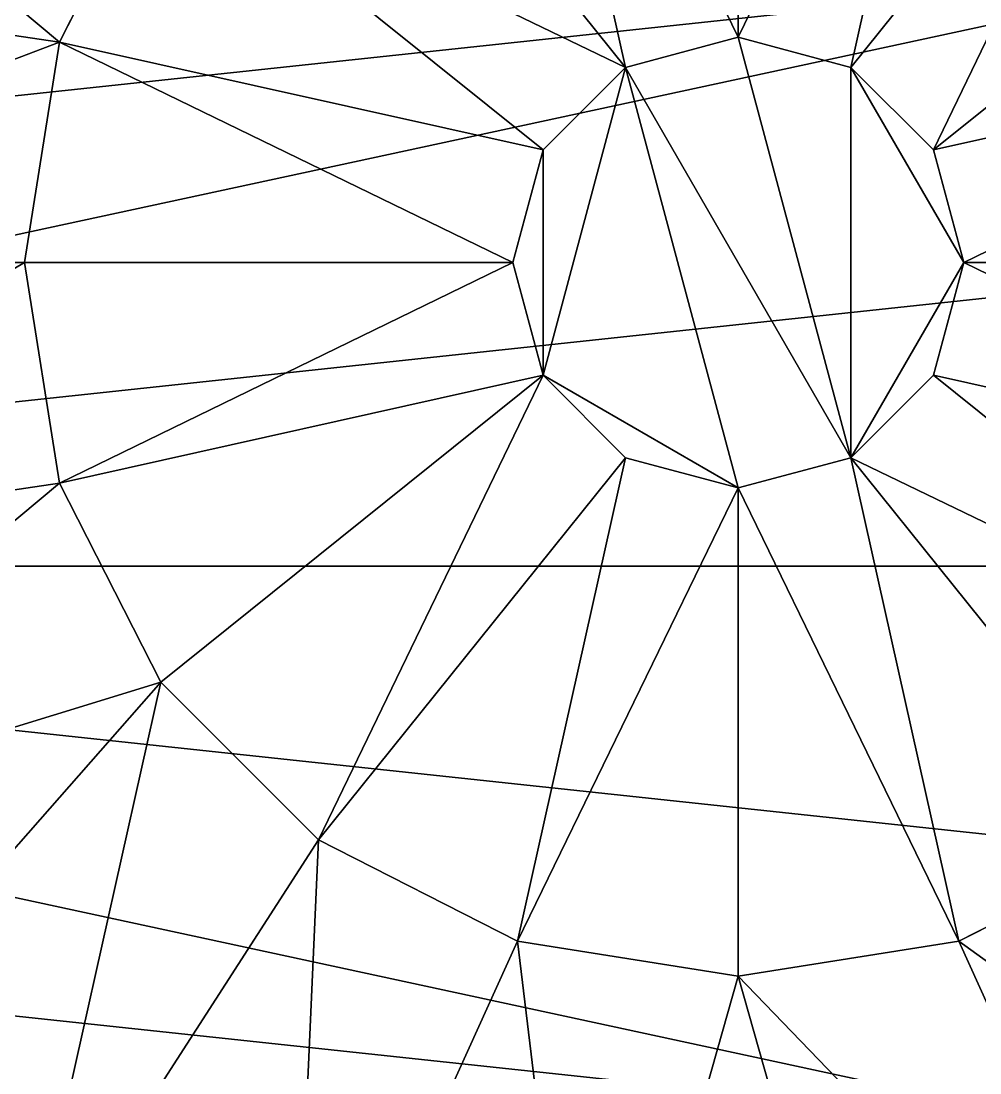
# Model space of a CAD drawing. Header units: metres. Extents: x -0.039 to 0.0429, y -0.036 to 0.036.
# Drawn here: x -0.00957 to 0.00319, y -0.01079 to 0.00322 of the extents above; entities that cross this region are included whole.
import ezdxf

# ---------------------------------------------------------------- set-up
doc = ezdxf.new("R2010")
doc.units = ezdxf.units.M
doc.header["$LTSCALE"] = 0.0254
doc.layers.get('0').update_dxf_attribs({"true_color": 0xffffff})

msp = doc.modelspace()

# ---------------------------------------------------------------- linework, layer by layer
at = {"color": 5, "true_color": 0x0000ff}
for p, q in [((-0.009058, 0.002936, 0.179), (-0.007709, 0.005584, 0.179)), ((-0.009058, 0.002936, 0.1865), (-0.007709, 0.005584, 0.1865)), ((-0.009058, 0.002936, 0.179), (-0.007709, 0.005584, 0.179)), ((-0.009058, 0.002936, 0.1865), (-0.007709, 0.005584, 0.1865)), ((-0.001523, 0.002598), (-0.000023, 0.003)), ((-0.001523, 0.002598, 0.179), (-0.000023, 0.003, 0.179)), ((-0.001523, 0.002598), (-0.000023, 0.003)), ((-0.001523, 0.002598, 0.179), (-0.000023, 0.003, 0.179)), ((-0.000023, 0.003), (0.001477, 0.002598)), ((-0.000023, 0.003, 0.179), (0.001477, 0.002598, 0.179)), ((-0.000023, 0.003), (0.001477, 0.002598)), ((-0.000023, 0.003, 0.179), (0.001477, 0.002598, 0.179)), ((-0.009523, 0, 0.179), (-0.009058, 0.002936, 0.179)), ((-0.009523, 0, 0.1865), (-0.009058, 0.002936, 0.1865)), ((-0.009523, 0, 0.179), (-0.009058, 0.002936, 0.179)), ((-0.009523, 0, 0.1865), (-0.009058, 0.002936, 0.1865)), ((-0.009058, 0.002936, 0.1865), (-0.009058, 0.002936, 0.179)), ((-0.009058, 0.002936, 0.1865), (-0.009058, 0.002936, 0.179)), ((-0.002621, 0.0015), (-0.001523, 0.002598)), ((-0.002621, 0.0015, 0.179), (-0.001523, 0.002598, 0.179)), ((-0.002621, 0.0015), (-0.001523, 0.002598)), ((-0.002621, 0.0015, 0.179), (-0.001523, 0.002598, 0.179)), ((0.001477, 0.002598), (0.002575, 0.0015)), ((0.001477, 0.002598, 0.179), (0.002575, 0.0015, 0.179)), ((0.001477, 0.002598), (0.002575, 0.0015)), ((0.001477, 0.002598, 0.179), (0.002575, 0.0015, 0.179)), ((-0.003023, 0), (-0.002621, 0.0015)), ((-0.003023, 0, 0.179), (-0.002621, 0.0015, 0.179)), ((-0.003023, 0), (-0.002621, 0.0015)), ((-0.003023, 0, 0.179), (-0.002621, 0.0015, 0.179)), ((0.002575, 0.0015), (0.002977, 0)), ((0.002575, 0.0015, 0.179), (0.002977, 0, 0.179)), ((0.002575, 0.0015), (0.002977, 0)), ((0.002575, 0.0015, 0.179), (0.002977, 0, 0.179)), ((-0.009058, -0.002936, 0.1865), (-0.009523, 0, 0.1865)), ((-0.009523, 0, 0.1865), (-0.009523, 0, 0.179)), ((-0.009523, 0, 0.179), (-0.009058, -0.002936, 0.179)), ((-0.009523, 0, 0.179), (-0.009058, -0.002936, 0.179)), ((-0.009523, 0, 0.1865), (-0.009523, 0, 0.179)), ((-0.009058, -0.002936, 0.1865), (-0.009523, 0, 0.1865)), ((-0.002621, -0.0015, 0.179), (-0.003023, 0, 0.179)), ((-0.003023, 0), (-0.002621, -0.0015)), ((-0.003023, 0), (-0.002621, -0.0015)), ((-0.002621, -0.0015, 0.179), (-0.003023, 0, 0.179)), ((0.002977, 0, 0.179), (0.002575, -0.0015, 0.179)), ((0.002575, -0.0015), (0.002977, 0)), ((0.002575, -0.0015), (0.002977, 0)), ((0.002977, 0, 0.179), (0.002575, -0.0015, 0.179)), ((-0.001523, -0.002598, 0.179), (-0.002621, -0.0015, 0.179)), ((-0.002621, -0.0015), (-0.001523, -0.002598)), ((-0.002621, -0.0015), (-0.001523, -0.002598)), ((-0.001523, -0.002598, 0.179), (-0.002621, -0.0015, 0.179)), ((0.002575, -0.0015, 0.179), (0.001477, -0.002598, 0.179)), ((0.001477, -0.002598), (0.002575, -0.0015)), ((0.001477, -0.002598), (0.002575, -0.0015)), ((0.002575, -0.0015, 0.179), (0.001477, -0.002598, 0.179)), ((-0.000023, -0.003, 0.179), (-0.001523, -0.002598, 0.179)), ((-0.001523, -0.002598), (-0.000023, -0.003)), ((-0.001523, -0.002598), (-0.000023, -0.003)), ((-0.000023, -0.003, 0.179), (-0.001523, -0.002598, 0.179)), ((0.001477, -0.002598, 0.179), (-0.000023, -0.003, 0.179)), ((-0.000023, -0.003), (0.001477, -0.002598)), ((-0.000023, -0.003), (0.001477, -0.002598)), ((0.001477, -0.002598, 0.179), (-0.000023, -0.003, 0.179)), ((-0.007709, -0.005584, 0.1865), (-0.009058, -0.002936, 0.1865)), ((-0.009058, -0.002936, 0.1865), (-0.009058, -0.002936, 0.179)), ((-0.009058, -0.002936, 0.179), (-0.007709, -0.005584, 0.179)), ((-0.009058, -0.002936, 0.1865), (-0.009058, -0.002936, 0.179)), ((-0.009058, -0.002936, 0.179), (-0.007709, -0.005584, 0.179)), ((-0.007709, -0.005584, 0.1865), (-0.009058, -0.002936, 0.1865)), ((-0.005607, -0.007686, 0.1865), (-0.007709, -0.005584, 0.1865)), ((-0.007709, -0.005584, 0.1865), (-0.007709, -0.005584, 0.179)), ((-0.007709, -0.005584, 0.179), (-0.005607, -0.007686, 0.179)), ((-0.007709, -0.005584, 0.1865), (-0.007709, -0.005584, 0.179)), ((-0.007709, -0.005584, 0.179), (-0.005607, -0.007686, 0.179)), ((-0.005607, -0.007686, 0.1865), (-0.007709, -0.005584, 0.1865)), ((-0.002959, -0.009035, 0.1865), (-0.005607, -0.007686, 0.1865)), ((-0.005607, -0.007686, 0.1865), (-0.005607, -0.007686, 0.179)), ((-0.005607, -0.007686, 0.179), (-0.002959, -0.009035, 0.179)), ((-0.005607, -0.007686, 0.1865), (-0.005607, -0.007686, 0.179)), ((-0.005607, -0.007686, 0.179), (-0.002959, -0.009035, 0.179)), ((-0.002959, -0.009035, 0.1865), (-0.005607, -0.007686, 0.1865)), ((0.005561, -0.007686, 0.1865), (0.002912, -0.009035, 0.1865)), ((0.002912, -0.009035, 0.179), (0.005561, -0.007686, 0.179)), ((0.002912, -0.009035, 0.179), (0.005561, -0.007686, 0.179)), ((0.005561, -0.007686, 0.1865), (0.002912, -0.009035, 0.1865)), ((-0.000023, -0.0095, 0.1865), (-0.002959, -0.009035, 0.1865)), ((-0.002959, -0.009035, 0.1865), (-0.002959, -0.009035, 0.179)), ((-0.002959, -0.009035, 0.179), (-0.000023, -0.0095, 0.179)), ((-0.002959, -0.009035, 0.1865), (-0.002959, -0.009035, 0.179)), ((-0.002959, -0.009035, 0.179), (-0.000023, -0.0095, 0.179)), ((-0.000023, -0.0095, 0.1865), (-0.002959, -0.009035, 0.1865)), ((0.002912, -0.009035, 0.1865), (-0.000023, -0.0095, 0.1865)), ((-0.000023, -0.0095, 0.179), (0.002912, -0.009035, 0.179)), ((-0.000023, -0.0095, 0.179), (0.002912, -0.009035, 0.179)), ((0.002912, -0.009035, 0.1865), (-0.000023, -0.0095, 0.1865)), ((0.002912, -0.009035, 0.1865), (0.002912, -0.009035, 0.179)), ((0.002912, -0.009035, 0.1865), (0.002912, -0.009035, 0.179)), ((-0.000023, -0.0095, 0.1865), (-0.000023, -0.0095, 0.179)), ((-0.000023, -0.0095, 0.1865), (-0.000023, -0.0095, 0.179))]:
    msp.add_line(p, q, dxfattribs=at)
at = {"color": 254, "true_color": 0xe2e2e2}
for p, q in [((-0.000023, 0.003, 0.179), (-0.000023, 0.003)), ((-0.000023, 0.003, 0.179), (-0.000023, 0.003)), ((-0.001523, 0.002598, 0.179), (-0.001523, 0.002598)), ((-0.001523, 0.002598, 0.179), (-0.001523, 0.002598)), ((0.001477, 0.002598, 0.179), (0.001477, 0.002598)), ((0.001477, 0.002598, 0.179), (0.001477, 0.002598)), ((-0.002621, 0.0015, 0.179), (-0.002621, 0.0015)), ((-0.002621, 0.0015, 0.179), (-0.002621, 0.0015)), ((0.002575, 0.0015, 0.179), (0.002575, 0.0015)), ((0.002575, 0.0015, 0.179), (0.002575, 0.0015)), ((-0.003023, 0, 0.179), (-0.003023, 0)), ((-0.003023, 0, 0.179), (-0.003023, 0)), ((0.002977, 0), (0.002977, 0, 0.179)), ((0.002977, 0), (0.002977, 0, 0.179)), ((-0.002621, -0.0015, 0.179), (-0.002621, -0.0015)), ((-0.002621, -0.0015, 0.179), (-0.002621, -0.0015)), ((0.002575, -0.0015, 0.179), (0.002575, -0.0015)), ((0.002575, -0.0015, 0.179), (0.002575, -0.0015)), ((-0.001523, -0.002598, 0.179), (-0.001523, -0.002598)), ((-0.001523, -0.002598, 0.179), (-0.001523, -0.002598)), ((0.001477, -0.002598, 0.179), (0.001477, -0.002598)), ((0.001477, -0.002598, 0.179), (0.001477, -0.002598)), ((-0.000023, -0.003, 0.179), (-0.000023, -0.003)), ((-0.000023, -0.003, 0.179), (-0.000023, -0.003))]:
    msp.add_line(p, q, dxfattribs=at)

# ---------------------------------------------------------------- meshes
at = {"color": 5, "true_color": 0x0000ff}
mesh = msp.add_polyface(dxfattribs=at)
corners = [(-0.000023, 0.003, 0.179), (-0.002959, 0.009035, 0.179), (-0.000023, 0.0095, 0.179)]
mesh.append_faces([[corners[k] for k in face] for face in [(0, 1, 2)]], dxfattribs={"color": 5})
mesh = msp.add_polyface(dxfattribs=at)
corners = [(0.002912, 0.009035, 0.179), (-0.000023, 0.003, 0.179), (-0.000023, 0.0095, 0.179)]
mesh.append_faces([[corners[k] for k in face] for face in [(0, 1, 2)]], dxfattribs={"color": 5})
mesh = msp.add_polyface(dxfattribs=at)
corners = [(-0.001523, 0.002598, 0.179), (-0.005607, 0.007686, 0.179), (-0.002959, 0.009035, 0.179)]
mesh.append_faces([[corners[k] for k in face] for face in [(0, 1, 2)]], dxfattribs={"color": 5})
mesh = msp.add_polyface(dxfattribs=at)
corners = [(-0.000023, 0.003, 0.179), (-0.001523, 0.002598, 0.179), (-0.002959, 0.009035, 0.179)]
mesh.append_faces([[corners[k] for k in face] for face in [(0, 1, 2)]], dxfattribs={"color": 5})
mesh = msp.add_polyface(dxfattribs=at)
corners = [(0.002912, 0.009035, 0.179), (0.001477, 0.002598, 0.179), (-0.000023, 0.003, 0.179)]
mesh.append_faces([[corners[k] for k in face] for face in [(0, 1, 2)]], dxfattribs={"color": 5})
mesh = msp.add_polyface(dxfattribs=at)
corners = [(0.005561, 0.007686, 0.179), (0.001477, 0.002598, 0.179), (0.002912, 0.009035, 0.179)]
mesh.append_faces([[corners[k] for k in face] for face in [(0, 1, 2)]], dxfattribs={"color": 5})
mesh = msp.add_polyface(dxfattribs=at)
corners = [(-0.009058, 0.002936, 0.1865), (-0.016287, 0.004009, 0.1865), (-0.014855, 0.007784, 0.1865)]
mesh.append_faces([[corners[k] for k in face] for face in [(0, 1, 2)]], dxfattribs={"color": 5})
mesh = msp.add_polyface(dxfattribs=at)
corners = [(-0.007709, 0.005584, 0.1865), (-0.009058, 0.002936, 0.1865), (-0.014855, 0.007784, 0.1865)]
mesh.append_faces([[corners[k] for k in face] for face in [(0, 1, 2)]], dxfattribs={"color": 5})
mesh = msp.add_polyface(dxfattribs=at)
corners = [(-0.001523, 0.002598, 0.179), (-0.007709, 0.005584, 0.179), (-0.005607, 0.007686, 0.179)]
mesh.append_faces([[corners[k] for k in face] for face in [(0, 1, 2)]], dxfattribs={"color": 5})
mesh = msp.add_polyface(dxfattribs=at)
corners = [(0.005561, 0.007686, 0.179), (0.002575, 0.0015, 0.179), (0.001477, 0.002598, 0.179)]
mesh.append_faces([[corners[k] for k in face] for face in [(0, 1, 2)]], dxfattribs={"color": 5})
mesh = msp.add_polyface(dxfattribs=at)
corners = [(0.007662, 0.005584, 0.179), (0.002575, 0.0015, 0.179), (0.005561, 0.007686, 0.179)]
mesh.append_faces([[corners[k] for k in face] for face in [(0, 1, 2)]], dxfattribs={"color": 5})
mesh = msp.add_polyface(dxfattribs=at)
corners = [(-0.002621, 0.0015, 0.179), (-0.009058, 0.002936, 0.179), (-0.007709, 0.005584, 0.179)]
mesh.append_faces([[corners[k] for k in face] for face in [(0, 1, 2)]], dxfattribs={"color": 5})
mesh = msp.add_polyface(dxfattribs=at)
corners = [(-0.007709, 0.005584, 0.1865), (-0.009058, 0.002936, 0.179), (-0.009058, 0.002936, 0.1865)]
mesh.append_faces([[corners[k] for k in face] for face in [(0, 1, 2)]], dxfattribs={"color": 5})
mesh = msp.add_polyface(dxfattribs=at)
corners = [(-0.007709, 0.005584, 0.179), (-0.009058, 0.002936, 0.179), (-0.007709, 0.005584, 0.1865)]
mesh.append_faces([[corners[k] for k in face] for face in [(0, 1, 2)]], dxfattribs={"color": 5})
mesh = msp.add_polyface(dxfattribs=at)
corners = [(-0.001523, 0.002598, 0.179), (-0.002621, 0.0015, 0.179), (-0.007709, 0.005584, 0.179)]
mesh.append_faces([[corners[k] for k in face] for face in [(0, 1, 2)]], dxfattribs={"color": 5})
mesh = msp.add_polyface(dxfattribs=at)
corners = [(0.009012, 0.002936, 0.179), (0.002575, 0.0015, 0.179), (0.007662, 0.005584, 0.179)]
mesh.append_faces([[corners[k] for k in face] for face in [(0, 1, 2)]], dxfattribs={"color": 5})
mesh = msp.add_polyface(dxfattribs=at)
corners = [(0.007373, 0.004042, 0.272259), (-0.030083, 0.004042, 0.250634), (-0.030407, 0, 0.250446)]
mesh.append_faces([[corners[k] for k in face] for face in [(0, 1, 2)]], dxfattribs={"color": 5})
mesh = msp.add_polyface(dxfattribs=at)
corners = [(0.007373, 0.004042, 0.272259), (-0.030407, 0, 0.250446), (-0.030083, -0.004042, 0.250634)]
mesh.append_faces([[corners[k] for k in face] for face in [(0, 1, 2)]], dxfattribs={"color": 5})
mesh = msp.add_polyface(dxfattribs=at)
corners = [(0.007698, 0, 0.272446), (0.007373, 0.004042, 0.272259), (-0.030083, -0.004042, 0.250634)]
mesh.append_faces([[corners[k] for k in face] for face in [(0, 1, 2)]], dxfattribs={"color": 5})
mesh = msp.add_polyface(dxfattribs=at)
corners = [(-0.009058, 0.002936, 0.1865), (-0.016773, 0, 0.1865), (-0.016287, 0.004009, 0.1865)]
mesh.append_faces([[corners[k] for k in face] for face in [(0, 1, 2)]], dxfattribs={"color": 5})
at = {"color": 254, "true_color": 0xe2e2e2}
mesh = msp.add_polyface(dxfattribs=at)
corners = [(0.001477, -0.002598), (-0.001523, 0.002598), (-0.000023, 0.003)]
mesh.append_faces([[corners[k] for k in face] for face in [(0, 1, 2)]], dxfattribs={"color": 254})
mesh = msp.add_polyface(dxfattribs=at)
corners = [(-0.000023, 0.003, 0.179), (-0.001523, 0.002598), (-0.001523, 0.002598, 0.179)]
mesh.append_faces([[corners[k] for k in face] for face in [(0, 1, 2)]], dxfattribs={"color": 254})
mesh = msp.add_polyface(dxfattribs=at)
corners = [(-0.000023, 0.003, 0.179), (-0.000023, 0.003), (-0.001523, 0.002598)]
mesh.append_faces([[corners[k] for k in face] for face in [(0, 1, 2)]], dxfattribs={"color": 254})
mesh = msp.add_polyface(dxfattribs=at)
corners = [(0.001477, -0.002598), (-0.000023, 0.003), (0.001477, 0.002598)]
mesh.append_faces([[corners[k] for k in face] for face in [(0, 1, 2)]], dxfattribs={"color": 254})
mesh = msp.add_polyface(dxfattribs=at)
corners = [(0.001477, 0.002598, 0.179), (-0.000023, 0.003), (-0.000023, 0.003, 0.179)]
mesh.append_faces([[corners[k] for k in face] for face in [(0, 1, 2)]], dxfattribs={"color": 254})
mesh = msp.add_polyface(dxfattribs=at)
corners = [(0.001477, 0.002598, 0.179), (0.001477, 0.002598), (-0.000023, 0.003)]
mesh.append_faces([[corners[k] for k in face] for face in [(0, 1, 2)]], dxfattribs={"color": 254})
at = {"color": 5, "true_color": 0x0000ff}
mesh = msp.add_polyface(dxfattribs=at)
corners = [(-0.009058, 0.002936, 0.1865), (-0.009523, 0, 0.1865), (-0.016773, 0, 0.1865)]
mesh.append_faces([[corners[k] for k in face] for face in [(0, 1, 2)]], dxfattribs={"color": 5})
mesh = msp.add_polyface(dxfattribs=at)
corners = [(-0.003023, 0, 0.179), (-0.009523, 0, 0.179), (-0.009058, 0.002936, 0.179)]
mesh.append_faces([[corners[k] for k in face] for face in [(0, 1, 2)]], dxfattribs={"color": 5})
mesh = msp.add_polyface(dxfattribs=at)
corners = [(-0.009058, 0.002936, 0.1865), (-0.009523, 0, 0.179), (-0.009523, 0, 0.1865)]
mesh.append_faces([[corners[k] for k in face] for face in [(0, 1, 2)]], dxfattribs={"color": 5})
mesh = msp.add_polyface(dxfattribs=at)
corners = [(-0.009058, 0.002936, 0.179), (-0.009523, 0, 0.179), (-0.009058, 0.002936, 0.1865)]
mesh.append_faces([[corners[k] for k in face] for face in [(0, 1, 2)]], dxfattribs={"color": 5})
mesh = msp.add_polyface(dxfattribs=at)
corners = [(-0.002621, 0.0015, 0.179), (-0.003023, 0, 0.179), (-0.009058, 0.002936, 0.179)]
mesh.append_faces([[corners[k] for k in face] for face in [(0, 1, 2)]], dxfattribs={"color": 5})
mesh = msp.add_polyface(dxfattribs=at)
corners = [(0.009012, 0.002936, 0.179), (0.002977, 0, 0.179), (0.002575, 0.0015, 0.179)]
mesh.append_faces([[corners[k] for k in face] for face in [(0, 1, 2)]], dxfattribs={"color": 5})
mesh = msp.add_polyface(dxfattribs=at)
corners = [(0.009477, 0, 0.179), (0.002977, 0, 0.179), (0.009012, 0.002936, 0.179)]
mesh.append_faces([[corners[k] for k in face] for face in [(0, 1, 2)]], dxfattribs={"color": 5})
at = {"color": 254, "true_color": 0xe2e2e2}
mesh = msp.add_polyface(dxfattribs=at)
corners = [(-0.000023, -0.003), (-0.002621, -0.0015), (-0.001523, 0.002598)]
mesh.append_faces([[corners[k] for k in face] for face in [(0, 1, 2)]], dxfattribs={"color": 254})
mesh = msp.add_polyface(dxfattribs=at)
corners = [(-0.001523, 0.002598), (-0.002621, -0.0015), (-0.002621, 0.0015)]
mesh.append_faces([[corners[k] for k in face] for face in [(0, 1, 2)]], dxfattribs={"color": 254})
mesh = msp.add_polyface(dxfattribs=at)
corners = [(-0.001523, 0.002598, 0.179), (-0.002621, 0.0015), (-0.002621, 0.0015, 0.179)]
mesh.append_faces([[corners[k] for k in face] for face in [(0, 1, 2)]], dxfattribs={"color": 254})
mesh = msp.add_polyface(dxfattribs=at)
corners = [(-0.001523, 0.002598, 0.179), (-0.001523, 0.002598), (-0.002621, 0.0015)]
mesh.append_faces([[corners[k] for k in face] for face in [(0, 1, 2)]], dxfattribs={"color": 254})
mesh = msp.add_polyface(dxfattribs=at)
corners = [(0.001477, -0.002598), (-0.000023, -0.003), (-0.001523, 0.002598)]
mesh.append_faces([[corners[k] for k in face] for face in [(0, 1, 2)]], dxfattribs={"color": 254})
mesh = msp.add_polyface(dxfattribs=at)
corners = [(0.002977, 0), (0.001477, 0.002598), (0.002575, 0.0015)]
mesh.append_faces([[corners[k] for k in face] for face in [(0, 1, 2)]], dxfattribs={"color": 254})
mesh = msp.add_polyface(dxfattribs=at)
corners = [(0.002977, 0), (0.001477, -0.002598), (0.001477, 0.002598)]
mesh.append_faces([[corners[k] for k in face] for face in [(0, 1, 2)]], dxfattribs={"color": 254})
mesh = msp.add_polyface(dxfattribs=at)
corners = [(0.002575, 0.0015, 0.179), (0.001477, 0.002598), (0.001477, 0.002598, 0.179)]
mesh.append_faces([[corners[k] for k in face] for face in [(0, 1, 2)]], dxfattribs={"color": 254})
mesh = msp.add_polyface(dxfattribs=at)
corners = [(0.002575, 0.0015, 0.179), (0.002575, 0.0015), (0.001477, 0.002598)]
mesh.append_faces([[corners[k] for k in face] for face in [(0, 1, 2)]], dxfattribs={"color": 254})
mesh = msp.add_polyface(dxfattribs=at)
corners = [(-0.002621, -0.0015), (-0.003023, 0), (-0.002621, 0.0015)]
mesh.append_faces([[corners[k] for k in face] for face in [(0, 1, 2)]], dxfattribs={"color": 254})
mesh = msp.add_polyface(dxfattribs=at)
corners = [(-0.002621, 0.0015, 0.179), (-0.003023, 0), (-0.003023, 0, 0.179)]
mesh.append_faces([[corners[k] for k in face] for face in [(0, 1, 2)]], dxfattribs={"color": 254})
mesh = msp.add_polyface(dxfattribs=at)
corners = [(-0.002621, 0.0015), (-0.003023, 0), (-0.002621, 0.0015, 0.179)]
mesh.append_faces([[corners[k] for k in face] for face in [(0, 1, 2)]], dxfattribs={"color": 254})
mesh = msp.add_polyface(dxfattribs=at)
corners = [(0.002575, 0.0015, 0.179), (0.002977, 0, 0.179), (0.002575, 0.0015)]
mesh.append_faces([[corners[k] for k in face] for face in [(0, 1, 2)]], dxfattribs={"color": 254})
mesh = msp.add_polyface(dxfattribs=at)
corners = [(0.002575, 0.0015), (0.002977, 0, 0.179), (0.002977, 0)]
mesh.append_faces([[corners[k] for k in face] for face in [(0, 1, 2)]], dxfattribs={"color": 254})
at = {"color": 5, "true_color": 0x0000ff}
mesh = msp.add_polyface(dxfattribs=at)
corners = [(0.007698, 0, 0.272446), (-0.030083, -0.004042, 0.250634), (0.007373, -0.004042, 0.272259)]
mesh.append_faces([[corners[k] for k in face] for face in [(0, 1, 2)]], dxfattribs={"color": 5})
mesh = msp.add_polyface(dxfattribs=at)
corners = [(-0.009523, 0, 0.1865), (-0.016287, -0.004009, 0.1865), (-0.016773, 0, 0.1865)]
mesh.append_faces([[corners[k] for k in face] for face in [(0, 1, 2)]], dxfattribs={"color": 5})
mesh = msp.add_polyface(dxfattribs=at)
corners = [(-0.009058, -0.002936, 0.1865), (-0.016287, -0.004009, 0.1865), (-0.009523, 0, 0.1865)]
mesh.append_faces([[corners[k] for k in face] for face in [(0, 1, 2)]], dxfattribs={"color": 5})
mesh = msp.add_polyface(dxfattribs=at)
corners = [(-0.009523, 0, 0.1865), (-0.009058, -0.002936, 0.179), (-0.009058, -0.002936, 0.1865)]
mesh.append_faces([[corners[k] for k in face] for face in [(0, 1, 2)]], dxfattribs={"color": 5})
mesh = msp.add_polyface(dxfattribs=at)
corners = [(-0.009523, 0, 0.179), (-0.009058, -0.002936, 0.179), (-0.009523, 0, 0.1865)]
mesh.append_faces([[corners[k] for k in face] for face in [(0, 1, 2)]], dxfattribs={"color": 5})
mesh = msp.add_polyface(dxfattribs=at)
corners = [(-0.003023, 0, 0.179), (-0.009058, -0.002936, 0.179), (-0.009523, 0, 0.179)]
mesh.append_faces([[corners[k] for k in face] for face in [(0, 1, 2)]], dxfattribs={"color": 5})
mesh = msp.add_polyface(dxfattribs=at)
corners = [(-0.002621, -0.0015, 0.179), (-0.009058, -0.002936, 0.179), (-0.003023, 0, 0.179)]
mesh.append_faces([[corners[k] for k in face] for face in [(0, 1, 2)]], dxfattribs={"color": 5})
at = {"color": 254, "true_color": 0xe2e2e2}
mesh = msp.add_polyface(dxfattribs=at)
corners = [(-0.003023, 0, 0.179), (-0.002621, -0.0015), (-0.002621, -0.0015, 0.179)]
mesh.append_faces([[corners[k] for k in face] for face in [(0, 1, 2)]], dxfattribs={"color": 254})
mesh = msp.add_polyface(dxfattribs=at)
corners = [(-0.003023, 0), (-0.002621, -0.0015), (-0.003023, 0, 0.179)]
mesh.append_faces([[corners[k] for k in face] for face in [(0, 1, 2)]], dxfattribs={"color": 254})
mesh = msp.add_polyface(dxfattribs=at)
corners = [(0.002977, 0), (0.002575, -0.0015), (0.001477, -0.002598)]
mesh.append_faces([[corners[k] for k in face] for face in [(0, 1, 2)]], dxfattribs={"color": 254})
mesh = msp.add_polyface(dxfattribs=at)
corners = [(0.002977, 0, 0.179), (0.002575, -0.0015, 0.179), (0.002977, 0)]
mesh.append_faces([[corners[k] for k in face] for face in [(0, 1, 2)]], dxfattribs={"color": 254})
mesh = msp.add_polyface(dxfattribs=at)
corners = [(0.002977, 0), (0.002575, -0.0015, 0.179), (0.002575, -0.0015)]
mesh.append_faces([[corners[k] for k in face] for face in [(0, 1, 2)]], dxfattribs={"color": 254})
at = {"color": 5, "true_color": 0x0000ff}
mesh = msp.add_polyface(dxfattribs=at)
corners = [(0.009012, -0.002936, 0.179), (0.002575, -0.0015, 0.179), (0.002977, 0, 0.179)]
mesh.append_faces([[corners[k] for k in face] for face in [(0, 1, 2)]], dxfattribs={"color": 5})
mesh = msp.add_polyface(dxfattribs=at)
corners = [(0.009477, 0, 0.179), (0.009012, -0.002936, 0.179), (0.002977, 0, 0.179)]
mesh.append_faces([[corners[k] for k in face] for face in [(0, 1, 2)]], dxfattribs={"color": 5})
mesh = msp.add_polyface(dxfattribs=at)
corners = [(-0.002621, -0.0015, 0.179), (-0.007709, -0.005584, 0.179), (-0.009058, -0.002936, 0.179)]
mesh.append_faces([[corners[k] for k in face] for face in [(0, 1, 2)]], dxfattribs={"color": 5})
mesh = msp.add_polyface(dxfattribs=at)
corners = [(-0.002621, -0.0015, 0.179), (-0.005607, -0.007686, 0.179), (-0.007709, -0.005584, 0.179)]
mesh.append_faces([[corners[k] for k in face] for face in [(0, 1, 2)]], dxfattribs={"color": 5})
mesh = msp.add_polyface(dxfattribs=at)
corners = [(-0.001523, -0.002598, 0.179), (-0.005607, -0.007686, 0.179), (-0.002621, -0.0015, 0.179)]
mesh.append_faces([[corners[k] for k in face] for face in [(0, 1, 2)]], dxfattribs={"color": 5})
at = {"color": 254, "true_color": 0xe2e2e2}
mesh = msp.add_polyface(dxfattribs=at)
corners = [(-0.002621, -0.0015, 0.179), (-0.001523, -0.002598), (-0.001523, -0.002598, 0.179)]
mesh.append_faces([[corners[k] for k in face] for face in [(0, 1, 2)]], dxfattribs={"color": 254})
mesh = msp.add_polyface(dxfattribs=at)
corners = [(-0.002621, -0.0015, 0.179), (-0.002621, -0.0015), (-0.001523, -0.002598)]
mesh.append_faces([[corners[k] for k in face] for face in [(0, 1, 2)]], dxfattribs={"color": 254})
mesh = msp.add_polyface(dxfattribs=at)
corners = [(-0.000023, -0.003), (-0.001523, -0.002598), (-0.002621, -0.0015)]
mesh.append_faces([[corners[k] for k in face] for face in [(0, 1, 2)]], dxfattribs={"color": 254})
mesh = msp.add_polyface(dxfattribs=at)
corners = [(0.001477, -0.002598, 0.179), (0.002575, -0.0015), (0.002575, -0.0015, 0.179)]
mesh.append_faces([[corners[k] for k in face] for face in [(0, 1, 2)]], dxfattribs={"color": 254})
mesh = msp.add_polyface(dxfattribs=at)
corners = [(0.001477, -0.002598, 0.179), (0.001477, -0.002598), (0.002575, -0.0015)]
mesh.append_faces([[corners[k] for k in face] for face in [(0, 1, 2)]], dxfattribs={"color": 254})
at = {"color": 5, "true_color": 0x0000ff}
mesh = msp.add_polyface(dxfattribs=at)
corners = [(0.007662, -0.005584, 0.179), (0.001477, -0.002598, 0.179), (0.002575, -0.0015, 0.179)]
mesh.append_faces([[corners[k] for k in face] for face in [(0, 1, 2)]], dxfattribs={"color": 5})
mesh = msp.add_polyface(dxfattribs=at)
corners = [(0.009012, -0.002936, 0.179), (0.007662, -0.005584, 0.179), (0.002575, -0.0015, 0.179)]
mesh.append_faces([[corners[k] for k in face] for face in [(0, 1, 2)]], dxfattribs={"color": 5})
mesh = msp.add_polyface(dxfattribs=at)
corners = [(-0.001523, -0.002598, 0.179), (-0.002959, -0.009035, 0.179), (-0.005607, -0.007686, 0.179)]
mesh.append_faces([[corners[k] for k in face] for face in [(0, 1, 2)]], dxfattribs={"color": 5})
mesh = msp.add_polyface(dxfattribs=at)
corners = [(-0.000023, -0.003, 0.179), (-0.002959, -0.009035, 0.179), (-0.001523, -0.002598, 0.179)]
mesh.append_faces([[corners[k] for k in face] for face in [(0, 1, 2)]], dxfattribs={"color": 5})
at = {"color": 254, "true_color": 0xe2e2e2}
mesh = msp.add_polyface(dxfattribs=at)
corners = [(-0.001523, -0.002598, 0.179), (-0.000023, -0.003), (-0.000023, -0.003, 0.179)]
mesh.append_faces([[corners[k] for k in face] for face in [(0, 1, 2)]], dxfattribs={"color": 254})
mesh = msp.add_polyface(dxfattribs=at)
corners = [(-0.001523, -0.002598, 0.179), (-0.001523, -0.002598), (-0.000023, -0.003)]
mesh.append_faces([[corners[k] for k in face] for face in [(0, 1, 2)]], dxfattribs={"color": 254})
mesh = msp.add_polyface(dxfattribs=at)
corners = [(-0.000023, -0.003, 0.179), (0.001477, -0.002598), (0.001477, -0.002598, 0.179)]
mesh.append_faces([[corners[k] for k in face] for face in [(0, 1, 2)]], dxfattribs={"color": 254})
mesh = msp.add_polyface(dxfattribs=at)
corners = [(-0.000023, -0.003, 0.179), (-0.000023, -0.003), (0.001477, -0.002598)]
mesh.append_faces([[corners[k] for k in face] for face in [(0, 1, 2)]], dxfattribs={"color": 254})
at = {"color": 5, "true_color": 0x0000ff}
mesh = msp.add_polyface(dxfattribs=at)
corners = [(0.002912, -0.009035, 0.179), (-0.000023, -0.003, 0.179), (0.001477, -0.002598, 0.179)]
mesh.append_faces([[corners[k] for k in face] for face in [(0, 1, 2)]], dxfattribs={"color": 5})
mesh = msp.add_polyface(dxfattribs=at)
corners = [(0.007662, -0.005584, 0.179), (0.005561, -0.007686, 0.179), (0.001477, -0.002598, 0.179)]
mesh.append_faces([[corners[k] for k in face] for face in [(0, 1, 2)]], dxfattribs={"color": 5})
mesh = msp.add_polyface(dxfattribs=at)
corners = [(0.005561, -0.007686, 0.179), (0.002912, -0.009035, 0.179), (0.001477, -0.002598, 0.179)]
mesh.append_faces([[corners[k] for k in face] for face in [(0, 1, 2)]], dxfattribs={"color": 5})
mesh = msp.add_polyface(dxfattribs=at)
corners = [(-0.009058, -0.002936, 0.1865), (-0.014855, -0.007784, 0.1865), (-0.016287, -0.004009, 0.1865)]
mesh.append_faces([[corners[k] for k in face] for face in [(0, 1, 2)]], dxfattribs={"color": 5})
mesh = msp.add_polyface(dxfattribs=at)
corners = [(-0.007709, -0.005584, 0.1865), (-0.014855, -0.007784, 0.1865), (-0.009058, -0.002936, 0.1865)]
mesh.append_faces([[corners[k] for k in face] for face in [(0, 1, 2)]], dxfattribs={"color": 5})
mesh = msp.add_polyface(dxfattribs=at)
corners = [(-0.009058, -0.002936, 0.1865), (-0.007709, -0.005584, 0.179), (-0.007709, -0.005584, 0.1865)]
mesh.append_faces([[corners[k] for k in face] for face in [(0, 1, 2)]], dxfattribs={"color": 5})
mesh = msp.add_polyface(dxfattribs=at)
corners = [(-0.009058, -0.002936, 0.179), (-0.007709, -0.005584, 0.179), (-0.009058, -0.002936, 0.1865)]
mesh.append_faces([[corners[k] for k in face] for face in [(0, 1, 2)]], dxfattribs={"color": 5})
mesh = msp.add_polyface(dxfattribs=at)
corners = [(-0.000023, -0.0095, 0.179), (-0.002959, -0.009035, 0.179), (-0.000023, -0.003, 0.179)]
mesh.append_faces([[corners[k] for k in face] for face in [(0, 1, 2)]], dxfattribs={"color": 5})
mesh = msp.add_polyface(dxfattribs=at)
corners = [(0.002912, -0.009035, 0.179), (-0.000023, -0.0095, 0.179), (-0.000023, -0.003, 0.179)]
mesh.append_faces([[corners[k] for k in face] for face in [(0, 1, 2)]], dxfattribs={"color": 5})
mesh = msp.add_polyface(dxfattribs=at)
corners = [(0.004844, -0.011582, 0.270799), (-0.030083, -0.004042, 0.250634), (-0.029121, -0.007947, 0.251189)]
mesh.append_faces([[corners[k] for k in face] for face in [(0, 1, 2)]], dxfattribs={"color": 5})
mesh = msp.add_polyface(dxfattribs=at)
corners = [(0.006411, -0.007947, 0.271704), (-0.030083, -0.004042, 0.250634), (0.004844, -0.011582, 0.270799)]
mesh.append_faces([[corners[k] for k in face] for face in [(0, 1, 2)]], dxfattribs={"color": 5})
mesh = msp.add_polyface(dxfattribs=at)
corners = [(0.007373, -0.004042, 0.272259), (-0.030083, -0.004042, 0.250634), (0.006411, -0.007947, 0.271704)]
mesh.append_faces([[corners[k] for k in face] for face in [(0, 1, 2)]], dxfattribs={"color": 5})
mesh = msp.add_polyface(dxfattribs=at)
corners = [(-0.007709, -0.005584, 0.1865), (-0.012561, -0.011107, 0.1865), (-0.014855, -0.007784, 0.1865)]
mesh.append_faces([[corners[k] for k in face] for face in [(0, 1, 2)]], dxfattribs={"color": 5})
mesh = msp.add_polyface(dxfattribs=at)
corners = [(-0.007709, -0.005584, 0.1865), (-0.009538, -0.013785, 0.1865), (-0.012561, -0.011107, 0.1865)]
mesh.append_faces([[corners[k] for k in face] for face in [(0, 1, 2)]], dxfattribs={"color": 5})
mesh = msp.add_polyface(dxfattribs=at)
corners = [(-0.005607, -0.007686, 0.1865), (-0.009538, -0.013785, 0.1865), (-0.007709, -0.005584, 0.1865)]
mesh.append_faces([[corners[k] for k in face] for face in [(0, 1, 2)]], dxfattribs={"color": 5})
mesh = msp.add_polyface(dxfattribs=at)
corners = [(-0.007709, -0.005584, 0.1865), (-0.005607, -0.007686, 0.179), (-0.005607, -0.007686, 0.1865)]
mesh.append_faces([[corners[k] for k in face] for face in [(0, 1, 2)]], dxfattribs={"color": 5})
mesh = msp.add_polyface(dxfattribs=at)
corners = [(-0.007709, -0.005584, 0.179), (-0.005607, -0.007686, 0.179), (-0.007709, -0.005584, 0.1865)]
mesh.append_faces([[corners[k] for k in face] for face in [(0, 1, 2)]], dxfattribs={"color": 5})
mesh = msp.add_polyface(dxfattribs=at)
corners = [(-0.005607, -0.007686, 0.1865), (-0.005963, -0.015662, 0.1865), (-0.009538, -0.013785, 0.1865)]
mesh.append_faces([[corners[k] for k in face] for face in [(0, 1, 2)]], dxfattribs={"color": 5})
mesh = msp.add_polyface(dxfattribs=at)
corners = [(-0.002959, -0.009035, 0.1865), (-0.005963, -0.015662, 0.1865), (-0.005607, -0.007686, 0.1865)]
mesh.append_faces([[corners[k] for k in face] for face in [(0, 1, 2)]], dxfattribs={"color": 5})
mesh = msp.add_polyface(dxfattribs=at)
corners = [(-0.005607, -0.007686, 0.1865), (-0.002959, -0.009035, 0.179), (-0.002959, -0.009035, 0.1865)]
mesh.append_faces([[corners[k] for k in face] for face in [(0, 1, 2)]], dxfattribs={"color": 5})
mesh = msp.add_polyface(dxfattribs=at)
corners = [(-0.005607, -0.007686, 0.1865), (-0.005607, -0.007686, 0.179), (-0.002959, -0.009035, 0.179)]
mesh.append_faces([[corners[k] for k in face] for face in [(0, 1, 2)]], dxfattribs={"color": 5})
mesh = msp.add_polyface(dxfattribs=at)
corners = [(0.002912, -0.009035, 0.1865), (0.005561, -0.007686, 0.179), (0.005561, -0.007686, 0.1865)]
mesh.append_faces([[corners[k] for k in face] for face in [(0, 1, 2)]], dxfattribs={"color": 5})
mesh = msp.add_polyface(dxfattribs=at)
corners = [(0.002912, -0.009035, 0.1865), (0.002912, -0.009035, 0.179), (0.005561, -0.007686, 0.179)]
mesh.append_faces([[corners[k] for k in face] for face in [(0, 1, 2)]], dxfattribs={"color": 5})
mesh = msp.add_polyface(dxfattribs=at)
corners = [(0.009492, -0.013785, 0.1865), (0.002912, -0.009035, 0.1865), (0.005561, -0.007686, 0.1865)]
mesh.append_faces([[corners[k] for k in face] for face in [(0, 1, 2)]], dxfattribs={"color": 5})
mesh = msp.add_polyface(dxfattribs=at)
corners = [(0.004844, -0.011582, 0.270799), (-0.029121, -0.007947, 0.251189), (-0.027554, -0.011582, 0.252094)]
mesh.append_faces([[corners[k] for k in face] for face in [(0, 1, 2)]], dxfattribs={"color": 5})
mesh = msp.add_polyface(dxfattribs=at)
corners = [(-0.002042, -0.016628, 0.1865), (-0.005963, -0.015662, 0.1865), (-0.002959, -0.009035, 0.1865)]
mesh.append_faces([[corners[k] for k in face] for face in [(0, 1, 2)]], dxfattribs={"color": 5})
mesh = msp.add_polyface(dxfattribs=at)
corners = [(-0.002959, -0.009035, 0.1865), (-0.000023, -0.0095, 0.179), (-0.000023, -0.0095, 0.1865)]
mesh.append_faces([[corners[k] for k in face] for face in [(0, 1, 2)]], dxfattribs={"color": 5})
mesh = msp.add_polyface(dxfattribs=at)
corners = [(-0.002959, -0.009035, 0.1865), (-0.002959, -0.009035, 0.179), (-0.000023, -0.0095, 0.179)]
mesh.append_faces([[corners[k] for k in face] for face in [(0, 1, 2)]], dxfattribs={"color": 5})
mesh = msp.add_polyface(dxfattribs=at)
corners = [(-0.000023, -0.0095, 0.1865), (-0.002042, -0.016628, 0.1865), (-0.002959, -0.009035, 0.1865)]
mesh.append_faces([[corners[k] for k in face] for face in [(0, 1, 2)]], dxfattribs={"color": 5})
mesh = msp.add_polyface(dxfattribs=at)
corners = [(-0.000023, -0.0095, 0.1865), (0.002912, -0.009035, 0.179), (0.002912, -0.009035, 0.1865)]
mesh.append_faces([[corners[k] for k in face] for face in [(0, 1, 2)]], dxfattribs={"color": 5})
mesh = msp.add_polyface(dxfattribs=at)
corners = [(-0.000023, -0.0095, 0.1865), (-0.000023, -0.0095, 0.179), (0.002912, -0.009035, 0.179)]
mesh.append_faces([[corners[k] for k in face] for face in [(0, 1, 2)]], dxfattribs={"color": 5})
mesh = msp.add_polyface(dxfattribs=at)
corners = [(0.005916, -0.015662, 0.1865), (-0.000023, -0.0095, 0.1865), (0.002912, -0.009035, 0.1865)]
mesh.append_faces([[corners[k] for k in face] for face in [(0, 1, 2)]], dxfattribs={"color": 5})
mesh = msp.add_polyface(dxfattribs=at)
corners = [(0.009492, -0.013785, 0.1865), (0.005916, -0.015662, 0.1865), (0.002912, -0.009035, 0.1865)]
mesh.append_faces([[corners[k] for k in face] for face in [(0, 1, 2)]], dxfattribs={"color": 5})
mesh = msp.add_polyface(dxfattribs=at)
corners = [(0.001996, -0.016628, 0.1865), (-0.002042, -0.016628, 0.1865), (-0.000023, -0.0095, 0.1865)]
mesh.append_faces([[corners[k] for k in face] for face in [(0, 1, 2)]], dxfattribs={"color": 5})
mesh = msp.add_polyface(dxfattribs=at)
corners = [(0.005916, -0.015662, 0.1865), (0.001996, -0.016628, 0.1865), (-0.000023, -0.0095, 0.1865)]
mesh.append_faces([[corners[k] for k in face] for face in [(0, 1, 2)]], dxfattribs={"color": 5})

doc.saveas('drawing.dxf')
